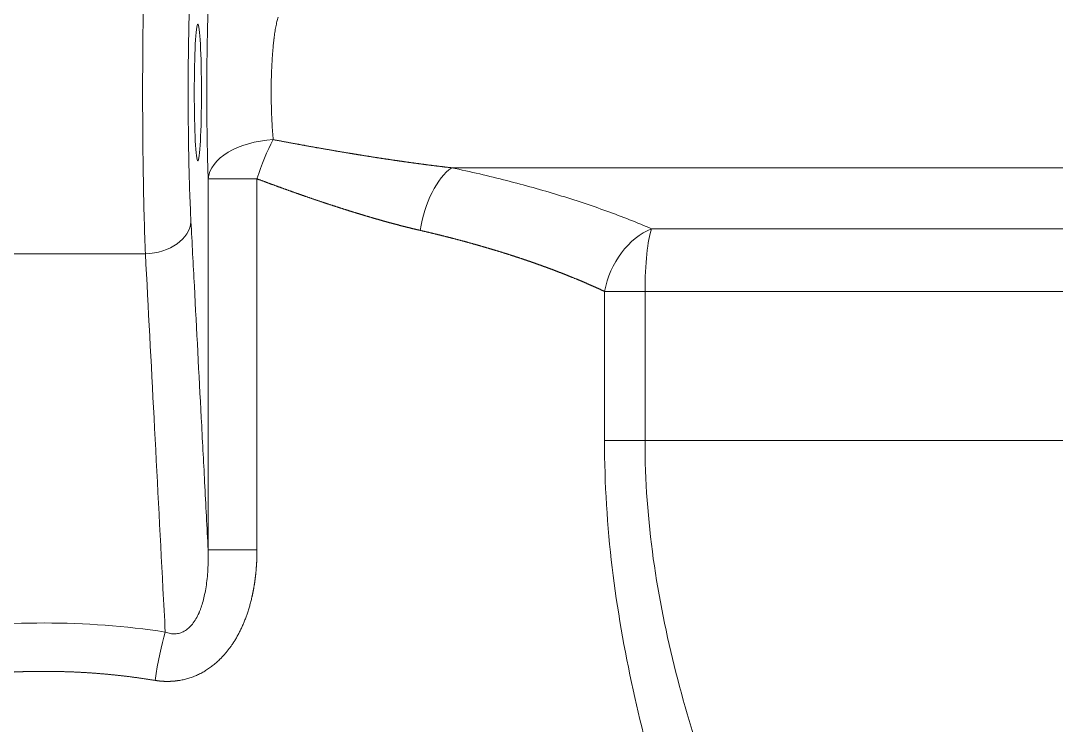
# Model space of a CAD drawing. Header units: millimetres. Extents: x 4664 to 8864, y -38 to 2932.
# Drawn here: x 8249.65 to 8269.42, y 1702.1 to 1715.55 of the extents above; entities that cross this region are included whole.
import ezdxf

# ---------------------------------------------------------------- set-up
doc = ezdxf.new("R2010")
doc.units = ezdxf.units.MM

msp = doc.modelspace()

# ---------------------------------------------------------------- linework, layer by layer
at = {"lineweight": 5}
for p, q in [((8257.877, 1712.744), (8309.972, 1712.744)), ((8254.159, 1712.533), (8253.227, 1712.533)), ((8253.227, 1712.533), (8253.227, 1705.448)), ((8254.159, 1705.448), (8254.159, 1712.533)), ((8322.461, 1711.579), (8261.691, 1711.579)), ((8260.794, 1710.384), (8322.988, 1710.384)), ((8260.794, 1707.535), (8260.794, 1710.384)), ((8261.567, 1710.384), (8261.567, 1707.535)), ((8322.988, 1707.535), (8260.794, 1707.535)), ((8254.159, 1705.448), (8253.227, 1705.448))]:
    msp.add_line(p, q, dxfattribs=at)
at = {"lineweight": 5, "extrusion": (0, 0, -1)}
msp.add_ellipse((8253.03, 1714.181), major_axis=(0, 1.306), ratio=0.052408, dxfattribs=at)
for centre, major_axis, ratio, start_param, end_param in [((8254.531, 1712.533), (-1.305, -0.048), 0.574398, 0.063979, 1.544556), ((8254.531, 1712.533), (0.424, 1.235), 0.271308, 4.619582, 5.266853), ((8257.932, 1711.55), (0.269, 1.278), 0.496345, 4.608103, 5.802025), ((8252.029, 1711.718), (-0.869, -0.046), 0.706622, 3.215624, 4.749405), ((8261.776, 1710.384), (0.512, 1.201), 0.723925, 4.41285, 5.666922), ((8261.776, 1710.384), (0, 1.306), 0.160054, 4.712389, 5.867354), ((8252.408, 1702.957), (0.194, 1.291), 0.147239, 4.690227, 5.486706)]:
    msp.add_ellipse(centre, major_axis=major_axis, ratio=ratio, start_param=start_param, end_param=end_param, dxfattribs=at)
at = {"lineweight": 5}
for points, knots in [([(8252.029, 1711.103), (8252.012, 1711.507), (8251.999, 1711.994), (8251.985, 1712.78), (8251.982, 1713.055), (8251.977, 1713.616), (8251.976, 1713.898), (8251.976, 1714.466), (8251.977, 1714.754), (8251.982, 1715.312), (8251.985, 1715.583), (8251.994, 1716.11), (8252, 1716.365), (8252.013, 1716.836), (8252.021, 1717.056), (8252.029, 1717.259)], [0, 0, 0, 0, 0.25, 0.25, 0.375, 0.375, 0.5, 0.5, 0.625, 0.625, 0.75, 0.75, 0.875, 0.875, 1, 1, 1, 1]), ([(8253.29, 1716.812), (8253.27, 1716.64), (8253.252, 1716.386), (8253.23, 1715.904), (8253.223, 1715.73), (8253.213, 1715.359), (8253.209, 1715.159), (8253.2, 1714.55), (8253.198, 1714.115), (8253.204, 1713.491), (8253.207, 1713.283), (8253.216, 1712.893), (8253.221, 1712.708), (8253.227, 1712.533)], [0, 0, 0, 0, 0.25, 0.25, 0.375, 0.375, 0.5, 0.5, 0.75, 0.75, 0.875, 0.875, 1, 1, 1, 1]), ([(8252.899, 1716.643), (8252.89, 1716.481), (8252.883, 1716.305), (8252.869, 1715.928), (8252.864, 1715.724), (8252.855, 1715.303), (8252.851, 1715.086), (8252.846, 1714.64), (8252.845, 1714.409), (8252.845, 1713.728), (8252.85, 1713.27), (8252.868, 1712.432), (8252.882, 1712.043), (8252.899, 1711.718)], [0, 0, 0, 0, 0.125, 0.125, 0.25, 0.25, 0.375, 0.375, 0.5, 0.5, 0.75, 0.75, 1, 1, 1, 1]), ([(8254.47, 1713.281), (8254.465, 1713.33), (8254.461, 1713.38), (8254.453, 1713.483), (8254.449, 1713.536), (8254.443, 1713.645), (8254.441, 1713.7), (8254.436, 1713.812), (8254.434, 1713.869), (8254.432, 1713.983), (8254.431, 1714.04), (8254.43, 1714.155), (8254.43, 1714.213), (8254.431, 1714.327), (8254.432, 1714.384), (8254.433, 1714.469), (8254.434, 1714.497), (8254.436, 1714.538), (8254.436, 1714.559), (8254.437, 1714.583), (8254.438, 1714.595), (8254.438, 1714.601), (8254.438, 1714.604), (8254.438, 1714.606), (8254.438, 1714.606), (8254.438, 1714.607), (8254.438, 1714.607), (8254.44, 1714.661), (8254.443, 1714.714), (8254.449, 1714.82), (8254.452, 1714.872), (8254.46, 1714.974), (8254.464, 1715.024), (8254.471, 1715.096), (8254.474, 1715.12), (8254.478, 1715.155), (8254.479, 1715.172), (8254.482, 1715.192), (8254.483, 1715.202), (8254.484, 1715.207), (8254.484, 1715.209), (8254.484, 1715.211), (8254.484, 1715.211), (8254.484, 1715.212), (8254.484, 1715.212), (8254.484, 1715.212), (8254.484, 1715.212), (8254.484, 1715.212), (8254.489, 1715.252), (8254.495, 1715.291), (8254.506, 1715.366), (8254.512, 1715.402), (8254.525, 1715.471), (8254.532, 1715.504), (8254.547, 1715.564), (8254.555, 1715.592), (8254.563, 1715.617)], [0, 0, 0, 0, 0.0625, 0.0625, 0.125, 0.125, 0.1875, 0.1875, 0.25, 0.25, 0.3125, 0.3125, 0.375, 0.375, 0.4375, 0.4375, 0.46875, 0.46875, 0.484375, 0.492188, 0.496094, 0.498047, 0.499023, 0.499512, 0.499756, 0.499756, 0.5, 0.5, 0.5625, 0.5625, 0.625, 0.625, 0.6875, 0.6875, 0.71875, 0.71875, 0.734375, 0.742188, 0.746094, 0.748047, 0.749023, 0.749512, 0.749756, 0.749878, 0.749939, 0.749969, 0.749969, 0.75, 0.75, 0.8125, 0.8125, 0.875, 0.875, 0.9375, 0.9375, 1, 1, 1, 1]), ([(8257.877, 1712.744), (8257.871, 1712.745), (8257.86, 1712.746), (8257.842, 1712.748), (8257.825, 1712.75), (8257.807, 1712.752), (8257.79, 1712.754), (8257.772, 1712.756), (8257.754, 1712.758), (8257.737, 1712.76), (8257.719, 1712.763), (8257.701, 1712.765), (8257.683, 1712.767), (8257.666, 1712.769), (8257.648, 1712.771), (8257.63, 1712.773), (8257.612, 1712.775), (8257.594, 1712.778), (8257.576, 1712.78), (8257.557, 1712.782), (8257.539, 1712.784), (8257.521, 1712.787), (8257.503, 1712.789), (8257.484, 1712.791), (8257.466, 1712.794), (8257.448, 1712.796), (8257.429, 1712.798), (8257.41, 1712.801), (8257.392, 1712.803), (8257.373, 1712.806), (8257.355, 1712.808), (8257.336, 1712.81), (8257.317, 1712.813), (8257.298, 1712.815), (8257.279, 1712.818), (8257.261, 1712.82), (8257.242, 1712.823), (8257.223, 1712.826), (8257.204, 1712.828), (8257.184, 1712.831), (8257.165, 1712.833), (8257.146, 1712.836), (8257.127, 1712.839), (8257.108, 1712.841), (8257.088, 1712.844), (8257.069, 1712.847), (8257.049, 1712.849), (8257.03, 1712.852), (8257.01, 1712.855), (8256.991, 1712.857), (8256.971, 1712.86), (8256.952, 1712.863), (8256.932, 1712.866), (8256.912, 1712.869), (8256.892, 1712.872), (8256.872, 1712.874), (8256.853, 1712.877), (8256.833, 1712.88), (8256.813, 1712.883), (8256.793, 1712.886), (8256.772, 1712.889), (8256.752, 1712.892), (8256.732, 1712.895), (8256.712, 1712.898), (8256.692, 1712.901), (8256.671, 1712.904), (8256.651, 1712.907), (8256.63, 1712.91), (8256.61, 1712.913), (8256.589, 1712.916), (8256.569, 1712.919), (8256.548, 1712.922), (8256.527, 1712.926), (8256.507, 1712.929), (8256.486, 1712.932), (8256.465, 1712.935), (8256.444, 1712.938), (8256.423, 1712.942), (8256.402, 1712.945), (8256.381, 1712.948), (8256.36, 1712.951), (8256.339, 1712.955), (8256.318, 1712.958), (8256.297, 1712.961), (8256.276, 1712.965), (8256.254, 1712.968), (8256.233, 1712.972), (8256.212, 1712.975), (8256.19, 1712.978), (8256.169, 1712.982), (8256.147, 1712.985), (8256.126, 1712.989), (8256.104, 1712.992), (8256.082, 1712.996), (8256.061, 1712.999), (8256.039, 1713.003), (8256.017, 1713.007), (8255.995, 1713.01), (8255.973, 1713.014), (8255.951, 1713.017), (8255.929, 1713.021), (8255.907, 1713.025), (8255.885, 1713.028), (8255.863, 1713.032), (8255.841, 1713.036), (8255.818, 1713.04), (8255.796, 1713.043), (8255.774, 1713.047), (8255.751, 1713.051), (8255.729, 1713.055), (8255.706, 1713.058), (8255.684, 1713.062), (8255.661, 1713.066), (8255.639, 1713.07), (8255.616, 1713.074), (8255.593, 1713.078), (8255.57, 1713.082), (8255.547, 1713.086), (8255.525, 1713.09), (8255.502, 1713.094), (8255.479, 1713.098), (8255.456, 1713.102), (8255.433, 1713.106), (8255.409, 1713.11), (8255.386, 1713.114), (8255.363, 1713.118), (8255.34, 1713.122), (8255.316, 1713.126), (8255.293, 1713.13), (8255.27, 1713.134), (8255.246, 1713.139), (8255.223, 1713.143), (8255.199, 1713.147), (8255.175, 1713.151), (8255.152, 1713.155), (8255.128, 1713.16), (8255.104, 1713.164), (8255.081, 1713.168), (8255.057, 1713.173), (8255.033, 1713.177), (8255.009, 1713.181), (8254.985, 1713.186), (8254.961, 1713.19), (8254.937, 1713.194), (8254.913, 1713.199), (8254.888, 1713.203), (8254.864, 1713.208), (8254.84, 1713.212), (8254.815, 1713.217), (8254.791, 1713.221), (8254.767, 1713.226), (8254.742, 1713.23), (8254.718, 1713.235), (8254.693, 1713.239), (8254.668, 1713.244), (8254.644, 1713.248), (8254.619, 1713.253), (8254.594, 1713.258), (8254.569, 1713.262), (8254.545, 1713.267), (8254.52, 1713.272), (8254.495, 1713.276), (8254.478, 1713.28), (8254.47, 1713.281)], [0, 0, 0, 0, 0.005187, 0.010387, 0.0156, 0.020825, 0.026064, 0.031314, 0.036578, 0.041854, 0.047143, 0.052445, 0.05776, 0.063087, 0.068427, 0.073779, 0.079145, 0.084523, 0.089914, 0.095318, 0.100734, 0.106163, 0.111605, 0.11706, 0.122527, 0.128007, 0.1335, 0.139006, 0.144525, 0.150056, 0.1556, 0.161157, 0.166726, 0.172308, 0.177903, 0.183511, 0.189132, 0.194765, 0.200411, 0.20607, 0.211742, 0.217427, 0.223124, 0.228834, 0.234557, 0.240293, 0.246041, 0.251802, 0.257576, 0.263363, 0.269163, 0.274975, 0.2808, 0.286638, 0.292489, 0.298353, 0.304229, 0.310119, 0.316021, 0.321936, 0.327863, 0.333804, 0.339757, 0.345723, 0.351702, 0.357694, 0.363699, 0.369716, 0.375746, 0.381789, 0.387845, 0.393914, 0.399995, 0.40609, 0.412197, 0.418317, 0.42445, 0.430596, 0.436754, 0.442926, 0.44911, 0.455307, 0.461517, 0.46774, 0.473975, 0.480224, 0.486485, 0.492759, 0.499046, 0.505346, 0.511659, 0.517984, 0.524323, 0.530674, 0.537038, 0.543415, 0.549805, 0.556207, 0.562623, 0.569051, 0.575493, 0.581947, 0.588414, 0.594894, 0.601386, 0.607892, 0.61441, 0.620942, 0.627486, 0.634043, 0.640613, 0.647196, 0.653791, 0.6604, 0.667021, 0.673656, 0.680303, 0.686963, 0.693636, 0.700321, 0.70702, 0.713732, 0.720456, 0.727193, 0.733944, 0.740707, 0.747483, 0.754271, 0.761073, 0.767888, 0.774715, 0.781556, 0.788409, 0.795275, 0.802154, 0.809046, 0.815951, 0.822868, 0.829799, 0.836742, 0.843699, 0.850668, 0.85765, 0.864645, 0.871653, 0.878674, 0.885708, 0.892754, 0.899814, 0.906886, 0.913971, 0.921069, 0.92818, 0.935304, 0.942441, 0.949591, 0.956754, 0.963929, 0.971117, 0.978319, 0.985533, 0.99276, 1, 1, 1, 1]), ([(8261.691, 1711.579), (8261.418, 1711.697), (8261.133, 1711.809), (8260.541, 1712.024), (8260.234, 1712.126), (8259.597, 1712.32), (8259.268, 1712.412), (8258.588, 1712.586), (8258.238, 1712.668), (8257.877, 1712.744)], [0, 0, 0, 0, 0.25, 0.25, 0.5, 0.5, 0.75, 0.75, 1, 1, 1, 1]), ([(8254.159, 1712.533), (8254.164, 1712.531), (8254.175, 1712.527), (8254.192, 1712.52), (8254.209, 1712.514), (8254.226, 1712.508), (8254.243, 1712.502), (8254.26, 1712.495), (8254.276, 1712.489), (8254.293, 1712.483), (8254.31, 1712.477), (8254.327, 1712.47), (8254.343, 1712.464), (8254.36, 1712.458), (8254.377, 1712.452), (8254.393, 1712.446), (8254.41, 1712.44), (8254.426, 1712.434), (8254.443, 1712.428), (8254.46, 1712.422), (8254.476, 1712.416), (8254.492, 1712.41), (8254.509, 1712.404), (8254.525, 1712.398), (8254.542, 1712.392), (8254.558, 1712.386), (8254.574, 1712.38), (8254.591, 1712.374), (8254.607, 1712.368), (8254.623, 1712.362), (8254.64, 1712.356), (8254.656, 1712.35), (8254.672, 1712.344), (8254.688, 1712.339), (8254.704, 1712.333), (8254.721, 1712.327), (8254.737, 1712.321), (8254.753, 1712.315), (8254.769, 1712.31), (8254.785, 1712.304), (8254.801, 1712.298), (8254.817, 1712.293), (8254.833, 1712.287), (8254.849, 1712.281), (8254.865, 1712.276), (8254.881, 1712.27), (8254.896, 1712.264), (8254.912, 1712.259), (8254.928, 1712.253), (8254.944, 1712.248), (8254.96, 1712.242), (8254.975, 1712.237), (8254.991, 1712.231), (8255.007, 1712.226), (8255.023, 1712.22), (8255.038, 1712.215), (8255.054, 1712.209), (8255.069, 1712.204), (8255.085, 1712.199), (8255.101, 1712.193), (8255.116, 1712.188), (8255.132, 1712.182), (8255.147, 1712.177), (8255.163, 1712.172), (8255.178, 1712.167), (8255.193, 1712.161), (8255.209, 1712.156), (8255.224, 1712.151), (8255.239, 1712.145), (8255.255, 1712.14), (8255.27, 1712.135), (8255.285, 1712.13), (8255.301, 1712.125), (8255.316, 1712.12), (8255.331, 1712.114), (8255.346, 1712.109), (8255.361, 1712.104), (8255.376, 1712.099), (8255.392, 1712.094), (8255.407, 1712.089), (8255.422, 1712.084), (8255.437, 1712.079), (8255.452, 1712.074), (8255.467, 1712.069), (8255.482, 1712.064), (8255.497, 1712.059), (8255.512, 1712.054), (8255.526, 1712.049), (8255.541, 1712.044), (8255.556, 1712.039), (8255.571, 1712.035), (8255.586, 1712.03), (8255.6, 1712.025), (8255.615, 1712.02), (8255.63, 1712.015), (8255.645, 1712.011), (8255.659, 1712.006), (8255.674, 1712.001), (8255.689, 1711.996), (8255.703, 1711.992), (8255.718, 1711.987), (8255.732, 1711.982), (8255.747, 1711.977), (8255.761, 1711.973), (8255.776, 1711.968), (8255.79, 1711.964), (8255.805, 1711.959), (8255.819, 1711.954), (8255.834, 1711.95), (8255.848, 1711.945), (8255.862, 1711.941), (8255.877, 1711.936), (8255.891, 1711.932), (8255.905, 1711.927), (8255.919, 1711.923), (8255.934, 1711.918), (8255.948, 1711.914), (8255.962, 1711.91), (8255.976, 1711.905), (8255.99, 1711.901), (8256.004, 1711.896), (8256.018, 1711.892), (8256.032, 1711.888), (8256.046, 1711.883), (8256.06, 1711.879), (8256.074, 1711.875), (8256.088, 1711.871), (8256.102, 1711.866), (8256.116, 1711.862), (8256.13, 1711.858), (8256.144, 1711.854), (8256.158, 1711.849), (8256.172, 1711.845), (8256.185, 1711.841), (8256.199, 1711.837), (8256.213, 1711.833), (8256.227, 1711.829), (8256.24, 1711.825), (8256.254, 1711.821), (8256.268, 1711.817), (8256.281, 1711.813), (8256.295, 1711.809), (8256.308, 1711.805), (8256.322, 1711.801), (8256.336, 1711.797), (8256.349, 1711.793), (8256.363, 1711.789), (8256.376, 1711.785), (8256.389, 1711.781), (8256.403, 1711.777), (8256.416, 1711.773), (8256.43, 1711.769), (8256.443, 1711.765), (8256.456, 1711.762), (8256.47, 1711.758), (8256.483, 1711.754), (8256.496, 1711.75), (8256.509, 1711.747), (8256.523, 1711.743), (8256.536, 1711.739), (8256.549, 1711.735), (8256.562, 1711.732), (8256.575, 1711.728), (8256.588, 1711.724), (8256.601, 1711.721), (8256.614, 1711.717), (8256.627, 1711.714), (8256.64, 1711.71), (8256.653, 1711.706), (8256.666, 1711.703), (8256.679, 1711.699), (8256.692, 1711.696), (8256.705, 1711.692), (8256.718, 1711.689), (8256.731, 1711.685), (8256.744, 1711.682), (8256.756, 1711.679), (8256.769, 1711.675), (8256.782, 1711.672), (8256.795, 1711.668), (8256.807, 1711.665), (8256.82, 1711.662), (8256.833, 1711.658), (8256.845, 1711.655), (8256.858, 1711.652), (8256.87, 1711.648), (8256.883, 1711.645), (8256.895, 1711.642), (8256.908, 1711.639), (8256.92, 1711.635), (8256.933, 1711.632), (8256.945, 1711.629), (8256.958, 1711.626), (8256.97, 1711.623), (8256.983, 1711.62), (8256.995, 1711.617), (8257.007, 1711.613), (8257.02, 1711.61), (8257.032, 1711.607), (8257.044, 1711.604), (8257.056, 1711.601), (8257.069, 1711.598), (8257.081, 1711.595), (8257.093, 1711.592), (8257.105, 1711.589), (8257.117, 1711.586), (8257.129, 1711.583), (8257.141, 1711.58), (8257.153, 1711.578), (8257.165, 1711.575), (8257.177, 1711.572), (8257.189, 1711.569), (8257.201, 1711.566), (8257.213, 1711.563), (8257.225, 1711.561), (8257.237, 1711.558), (8257.249, 1711.555), (8257.261, 1711.552), (8257.269, 1711.55), (8257.273, 1711.55)], [0, 0, 0, 0, 0.005293, 0.01058, 0.015861, 0.021134, 0.026402, 0.031663, 0.036918, 0.042166, 0.047407, 0.052642, 0.057871, 0.063093, 0.068309, 0.073519, 0.078722, 0.083918, 0.089108, 0.094292, 0.099469, 0.10464, 0.109804, 0.114962, 0.120113, 0.125258, 0.130397, 0.135529, 0.140655, 0.145774, 0.150887, 0.155993, 0.161093, 0.166187, 0.171274, 0.176354, 0.181429, 0.186497, 0.191558, 0.196613, 0.201662, 0.206704, 0.21174, 0.216769, 0.221792, 0.226809, 0.231819, 0.236823, 0.241821, 0.246812, 0.251796, 0.256775, 0.261746, 0.266712, 0.271671, 0.276624, 0.28157, 0.28651, 0.291443, 0.296371, 0.301291, 0.306206, 0.311114, 0.316015, 0.320911, 0.3258, 0.330682, 0.335558, 0.340428, 0.345292, 0.350149, 0.355, 0.359844, 0.364682, 0.369514, 0.374339, 0.379158, 0.383971, 0.388777, 0.393577, 0.39837, 0.403158, 0.407938, 0.412713, 0.417481, 0.422243, 0.426999, 0.431748, 0.436491, 0.441227, 0.445958, 0.450682, 0.455399, 0.460111, 0.464816, 0.469514, 0.474207, 0.478893, 0.483572, 0.488246, 0.492913, 0.497574, 0.502228, 0.506877, 0.511518, 0.516154, 0.520783, 0.525406, 0.530023, 0.534634, 0.539238, 0.543836, 0.548427, 0.553013, 0.557592, 0.562165, 0.566731, 0.571291, 0.575845, 0.580393, 0.584935, 0.58947, 0.593999, 0.598521, 0.603038, 0.607548, 0.612052, 0.61655, 0.621041, 0.625526, 0.630005, 0.634478, 0.638944, 0.643404, 0.647858, 0.652306, 0.656748, 0.661183, 0.665612, 0.670035, 0.674452, 0.678862, 0.683266, 0.687664, 0.692056, 0.696442, 0.700821, 0.705194, 0.709561, 0.713922, 0.718277, 0.722625, 0.726967, 0.731303, 0.735633, 0.739957, 0.744274, 0.748586, 0.752891, 0.75719, 0.761482, 0.765769, 0.770049, 0.774324, 0.778592, 0.782854, 0.78711, 0.791359, 0.795603, 0.79984, 0.804071, 0.808297, 0.812515, 0.816728, 0.820935, 0.825136, 0.82933, 0.833518, 0.8377, 0.841876, 0.846046, 0.85021, 0.854368, 0.858519, 0.862665, 0.866804, 0.870938, 0.875065, 0.879186, 0.883301, 0.88741, 0.891513, 0.895609, 0.8997, 0.903785, 0.907863, 0.911936, 0.916002, 0.920062, 0.924117, 0.928165, 0.932207, 0.936243, 0.940273, 0.944297, 0.948315, 0.952327, 0.956333, 0.960333, 0.964327, 0.968314, 0.972296, 0.976272, 0.980242, 0.984205, 0.988163, 0.992115, 0.99606, 1, 1, 1, 1]), ([(8252.899, 1711.718), (8252.92, 1711.308), (8252.942, 1710.898), (8253.007, 1709.649), (8253.051, 1708.809), (8253.117, 1707.56), (8253.138, 1707.15), (8253.182, 1706.309), (8253.205, 1705.878), (8253.227, 1705.448)], [0, 0, 0, 0, 0.196221, 0.196221, 0.597749, 0.597749, 0.793971, 0.793971, 1, 1, 1, 1]), ([(8257.273, 1711.55), (8257.278, 1711.548), (8257.288, 1711.546), (8257.303, 1711.543), (8257.318, 1711.539), (8257.334, 1711.535), (8257.349, 1711.532), (8257.364, 1711.528), (8257.379, 1711.525), (8257.394, 1711.521), (8257.409, 1711.518), (8257.425, 1711.514), (8257.44, 1711.51), (8257.455, 1711.507), (8257.47, 1711.503), (8257.485, 1711.5), (8257.5, 1711.496), (8257.515, 1711.492), (8257.53, 1711.489), (8257.545, 1711.485), (8257.561, 1711.481), (8257.576, 1711.478), (8257.591, 1711.474), (8257.606, 1711.47), (8257.621, 1711.467), (8257.636, 1711.463), (8257.651, 1711.459), (8257.666, 1711.456), (8257.681, 1711.452), (8257.696, 1711.448), (8257.711, 1711.444), (8257.726, 1711.441), (8257.741, 1711.437), (8257.756, 1711.433), (8257.771, 1711.429), (8257.786, 1711.425), (8257.8, 1711.422), (8257.815, 1711.418), (8257.83, 1711.414), (8257.845, 1711.41), (8257.86, 1711.406), (8257.875, 1711.403), (8257.89, 1711.399), (8257.905, 1711.395), (8257.92, 1711.391), (8257.934, 1711.387), (8257.949, 1711.383), (8257.964, 1711.379), (8257.979, 1711.375), (8257.994, 1711.371), (8258.008, 1711.368), (8258.023, 1711.364), (8258.038, 1711.36), (8258.053, 1711.356), (8258.067, 1711.352), (8258.082, 1711.348), (8258.097, 1711.344), (8258.112, 1711.34), (8258.126, 1711.336), (8258.141, 1711.332), (8258.156, 1711.328), (8258.171, 1711.324), (8258.185, 1711.32), (8258.2, 1711.316), (8258.215, 1711.312), (8258.229, 1711.308), (8258.244, 1711.304), (8258.258, 1711.3), (8258.273, 1711.296), (8258.288, 1711.291), (8258.302, 1711.287), (8258.317, 1711.283), (8258.331, 1711.279), (8258.346, 1711.275), (8258.36, 1711.271), (8258.375, 1711.267), (8258.39, 1711.263), (8258.404, 1711.259), (8258.419, 1711.254), (8258.433, 1711.25), (8258.448, 1711.246), (8258.462, 1711.242), (8258.477, 1711.238), (8258.491, 1711.233), (8258.505, 1711.229), (8258.52, 1711.225), (8258.534, 1711.221), (8258.549, 1711.217), (8258.563, 1711.212), (8258.578, 1711.208), (8258.592, 1711.204), (8258.606, 1711.2), (8258.621, 1711.195), (8258.635, 1711.191), (8258.649, 1711.187), (8258.664, 1711.182), (8258.678, 1711.178), (8258.692, 1711.174), (8258.707, 1711.169), (8258.721, 1711.165), (8258.735, 1711.161), (8258.749, 1711.156), (8258.764, 1711.152), (8258.778, 1711.148), (8258.792, 1711.143), (8258.806, 1711.139), (8258.821, 1711.134), (8258.835, 1711.13), (8258.849, 1711.126), (8258.863, 1711.121), (8258.877, 1711.117), (8258.891, 1711.112), (8258.906, 1711.108), (8258.92, 1711.103), (8258.934, 1711.099), (8258.948, 1711.095), (8258.962, 1711.09), (8258.976, 1711.086), (8258.99, 1711.081), (8259.004, 1711.077), (8259.018, 1711.072), (8259.032, 1711.068), (8259.046, 1711.063), (8259.06, 1711.058), (8259.074, 1711.054), (8259.088, 1711.049), (8259.102, 1711.045), (8259.116, 1711.04), (8259.13, 1711.036), (8259.144, 1711.031), (8259.158, 1711.026), (8259.172, 1711.022), (8259.186, 1711.017), (8259.2, 1711.013), (8259.214, 1711.008), (8259.227, 1711.003), (8259.241, 1710.999), (8259.255, 1710.994), (8259.269, 1710.989), (8259.283, 1710.985), (8259.297, 1710.98), (8259.31, 1710.975), (8259.324, 1710.971), (8259.338, 1710.966), (8259.352, 1710.961), (8259.365, 1710.956), (8259.379, 1710.952), (8259.393, 1710.947), (8259.407, 1710.942), (8259.42, 1710.937), (8259.434, 1710.933), (8259.448, 1710.928), (8259.461, 1710.923), (8259.475, 1710.918), (8259.489, 1710.913), (8259.502, 1710.909), (8259.516, 1710.904), (8259.529, 1710.899), (8259.543, 1710.894), (8259.556, 1710.889), (8259.57, 1710.884), (8259.584, 1710.88), (8259.597, 1710.875), (8259.611, 1710.87), (8259.624, 1710.865), (8259.638, 1710.86), (8259.651, 1710.855), (8259.664, 1710.85), (8259.678, 1710.845), (8259.691, 1710.84), (8259.705, 1710.835), (8259.718, 1710.831), (8259.732, 1710.826), (8259.745, 1710.821), (8259.758, 1710.816), (8259.772, 1710.811), (8259.785, 1710.806), (8259.798, 1710.801), (8259.812, 1710.796), (8259.825, 1710.791), (8259.838, 1710.786), (8259.852, 1710.781), (8259.865, 1710.776), (8259.878, 1710.77), (8259.891, 1710.765), (8259.904, 1710.76), (8259.918, 1710.755), (8259.931, 1710.75), (8259.944, 1710.745), (8259.957, 1710.74), (8259.97, 1710.735), (8259.983, 1710.73), (8259.997, 1710.725), (8260.01, 1710.719), (8260.023, 1710.714), (8260.036, 1710.709), (8260.049, 1710.704), (8260.062, 1710.699), (8260.075, 1710.694), (8260.088, 1710.688), (8260.101, 1710.683), (8260.114, 1710.678), (8260.127, 1710.673), (8260.14, 1710.668), (8260.153, 1710.662), (8260.166, 1710.657), (8260.179, 1710.652), (8260.192, 1710.647), (8260.205, 1710.641), (8260.217, 1710.636), (8260.23, 1710.631), (8260.243, 1710.626), (8260.256, 1710.62), (8260.269, 1710.615), (8260.282, 1710.61), (8260.294, 1710.604), (8260.307, 1710.599), (8260.32, 1710.594), (8260.333, 1710.588), (8260.345, 1710.583), (8260.358, 1710.578), (8260.371, 1710.572), (8260.383, 1710.567), (8260.396, 1710.561), (8260.409, 1710.556), (8260.421, 1710.551), (8260.434, 1710.545), (8260.447, 1710.54), (8260.459, 1710.534), (8260.472, 1710.529), (8260.484, 1710.523), (8260.497, 1710.518), (8260.51, 1710.512), (8260.522, 1710.507), (8260.535, 1710.502), (8260.547, 1710.496), (8260.56, 1710.491), (8260.572, 1710.485), (8260.584, 1710.479), (8260.597, 1710.474), (8260.609, 1710.468), (8260.622, 1710.463), (8260.634, 1710.457), (8260.646, 1710.452), (8260.659, 1710.446), (8260.671, 1710.441), (8260.683, 1710.435), (8260.696, 1710.429), (8260.708, 1710.424), (8260.72, 1710.418), (8260.733, 1710.413), (8260.745, 1710.407), (8260.757, 1710.401), (8260.769, 1710.396), (8260.781, 1710.39), (8260.79, 1710.386), (8260.794, 1710.384)], [0, 0, 0, 0, 0.0038, 0.007601, 0.011403, 0.015206, 0.01901, 0.022815, 0.026621, 0.030428, 0.034236, 0.038046, 0.041856, 0.045667, 0.049479, 0.053293, 0.057107, 0.060922, 0.064739, 0.068556, 0.072375, 0.076194, 0.080015, 0.083837, 0.087659, 0.091483, 0.095308, 0.099134, 0.102961, 0.106789, 0.110618, 0.114448, 0.118279, 0.122111, 0.125944, 0.129778, 0.133613, 0.13745, 0.141287, 0.145125, 0.148965, 0.152805, 0.156647, 0.16049, 0.164333, 0.168178, 0.172024, 0.175871, 0.179719, 0.183568, 0.187418, 0.191269, 0.195121, 0.198974, 0.202828, 0.206684, 0.21054, 0.214398, 0.218256, 0.222116, 0.225976, 0.229838, 0.233701, 0.237565, 0.24143, 0.245296, 0.249163, 0.253031, 0.2569, 0.260771, 0.264642, 0.268514, 0.272388, 0.276263, 0.280138, 0.284015, 0.287893, 0.291772, 0.295652, 0.299533, 0.303415, 0.307298, 0.311183, 0.315068, 0.318954, 0.322842, 0.326731, 0.33062, 0.334511, 0.338403, 0.342296, 0.34619, 0.350085, 0.353982, 0.357879, 0.361777, 0.365677, 0.369577, 0.373479, 0.377382, 0.381286, 0.385191, 0.389097, 0.393004, 0.396912, 0.400822, 0.404732, 0.408644, 0.412556, 0.41647, 0.420385, 0.424301, 0.428218, 0.432136, 0.436055, 0.439976, 0.443897, 0.44782, 0.451744, 0.455668, 0.459594, 0.463521, 0.467449, 0.471379, 0.475309, 0.47924, 0.483173, 0.487106, 0.491041, 0.494977, 0.498914, 0.502852, 0.506791, 0.510732, 0.514673, 0.518616, 0.522559, 0.526504, 0.53045, 0.534397, 0.538345, 0.542294, 0.546245, 0.550196, 0.554149, 0.558103, 0.562058, 0.566014, 0.569971, 0.573929, 0.577888, 0.581849, 0.58581, 0.589773, 0.593737, 0.597702, 0.601668, 0.605635, 0.609604, 0.613573, 0.617544, 0.621516, 0.625489, 0.629463, 0.633438, 0.637414, 0.641391, 0.64537, 0.64935, 0.653331, 0.657313, 0.661296, 0.66528, 0.669265, 0.673252, 0.67724, 0.681228, 0.685218, 0.689209, 0.693202, 0.697195, 0.70119, 0.705185, 0.709182, 0.71318, 0.717179, 0.721179, 0.725181, 0.729183, 0.733187, 0.737192, 0.741198, 0.745205, 0.749213, 0.753223, 0.757233, 0.761245, 0.765258, 0.769272, 0.773287, 0.777304, 0.781321, 0.78534, 0.78936, 0.793381, 0.797403, 0.801426, 0.805451, 0.809476, 0.813503, 0.817531, 0.82156, 0.82559, 0.829622, 0.833655, 0.837688, 0.841723, 0.845759, 0.849797, 0.853835, 0.857875, 0.861915, 0.865957, 0.87, 0.874045, 0.87809, 0.882137, 0.886185, 0.890233, 0.894284, 0.898335, 0.902387, 0.906441, 0.910496, 0.914552, 0.918609, 0.922667, 0.926727, 0.930788, 0.934849, 0.938912, 0.942977, 0.947042, 0.951109, 0.955176, 0.959245, 0.963316, 0.967387, 0.971459, 0.975533, 0.979608, 0.983684, 0.987761, 0.99184, 0.995919, 1, 1, 1, 1]), ([(8252.408, 1703.881), (8252.393, 1704.157), (8252.379, 1704.433), (8252.307, 1705.796), (8252.25, 1706.883), (8252.139, 1709.014), (8252.084, 1710.058), (8252.029, 1711.103)], [0, 0, 0, 0, 0.114698, 0.114698, 0.566236, 0.566236, 1, 1, 1, 1]), ([(8264.302, 1691.869), (8264.269, 1692.303), (8264.193, 1692.778), (8263.98, 1693.781), (8263.843, 1694.309), (8263.523, 1695.419), (8263.342, 1696.001), (8262.949, 1697.223), (8262.738, 1697.865), (8262.316, 1699.184), (8262.104, 1699.864), (8261.699, 1701.278), (8261.507, 1702.012), (8261.173, 1703.541), (8261.035, 1704.319), (8260.846, 1705.903), (8260.794, 1706.71), (8260.794, 1707.535)], [0, 0, 0, 0, 0.125, 0.125, 0.25, 0.25, 0.375, 0.375, 0.5, 0.5, 0.625, 0.625, 0.75, 0.75, 0.875, 0.875, 1, 1, 1, 1]), ([(8261.567, 1707.535), (8261.567, 1706.768), (8261.623, 1706.017), (8261.828, 1704.543), (8261.977, 1703.82), (8262.338, 1702.398), (8262.547, 1701.715), (8262.987, 1700.4), (8263.218, 1699.766), (8263.679, 1698.539), (8263.91, 1697.942), (8264.342, 1696.805), (8264.543, 1696.264), (8264.899, 1695.232), (8265.054, 1694.741), (8265.299, 1693.808), (8265.389, 1693.366), (8265.434, 1692.962)], [0, 0, 0, 0, 0.125, 0.125, 0.25, 0.25, 0.375, 0.375, 0.5, 0.5, 0.625, 0.625, 0.75, 0.75, 0.875, 0.875, 1, 1, 1, 1]), ([(8252.213, 1702.957), (8252.215, 1702.957), (8252.219, 1702.957), (8252.224, 1702.956), (8252.229, 1702.955), (8252.235, 1702.954), (8252.24, 1702.953), (8252.245, 1702.953), (8252.25, 1702.952), (8252.256, 1702.951), (8252.261, 1702.95), (8252.266, 1702.95), (8252.272, 1702.949), (8252.277, 1702.948), (8252.282, 1702.948), (8252.287, 1702.947), (8252.293, 1702.947), (8252.298, 1702.946), (8252.303, 1702.945), (8252.309, 1702.945), (8252.314, 1702.944), (8252.319, 1702.944), (8252.325, 1702.944), (8252.33, 1702.943), (8252.335, 1702.943), (8252.34, 1702.942), (8252.346, 1702.942), (8252.351, 1702.941), (8252.356, 1702.941), (8252.362, 1702.941), (8252.367, 1702.941), (8252.372, 1702.94), (8252.377, 1702.94), (8252.383, 1702.94), (8252.388, 1702.939), (8252.393, 1702.939), (8252.398, 1702.939), (8252.404, 1702.939), (8252.409, 1702.939), (8252.414, 1702.939), (8252.42, 1702.939), (8252.425, 1702.938), (8252.43, 1702.938), (8252.435, 1702.938), (8252.441, 1702.938), (8252.446, 1702.938), (8252.451, 1702.938), (8252.457, 1702.938), (8252.462, 1702.938), (8252.467, 1702.938), (8252.472, 1702.939), (8252.478, 1702.939), (8252.483, 1702.939), (8252.488, 1702.939), (8252.494, 1702.939), (8252.499, 1702.939), (8252.504, 1702.939), (8252.509, 1702.94), (8252.515, 1702.94), (8252.52, 1702.94), (8252.525, 1702.94), (8252.53, 1702.941), (8252.536, 1702.941), (8252.541, 1702.941), (8252.546, 1702.942), (8252.551, 1702.942), (8252.557, 1702.943), (8252.562, 1702.943), (8252.567, 1702.943), (8252.573, 1702.944), (8252.578, 1702.944), (8252.583, 1702.945), (8252.588, 1702.945), (8252.594, 1702.946), (8252.599, 1702.947), (8252.604, 1702.947), (8252.609, 1702.948), (8252.615, 1702.948), (8252.62, 1702.949), (8252.625, 1702.95), (8252.63, 1702.95), (8252.636, 1702.951), (8252.641, 1702.952), (8252.646, 1702.953), (8252.652, 1702.953), (8252.657, 1702.954), (8252.69, 1702.959), (8252.751, 1702.97), (8252.837, 1702.992), (8252.922, 1703.02), (8253.004, 1703.053), (8253.084, 1703.091), (8253.161, 1703.134), (8253.235, 1703.181), (8253.307, 1703.234), (8253.378, 1703.292), (8253.438, 1703.348), (8253.49, 1703.4), (8253.533, 1703.447), (8253.575, 1703.495), (8253.615, 1703.545), (8253.654, 1703.597), (8253.691, 1703.651), (8253.722, 1703.698), (8253.746, 1703.738), (8253.765, 1703.77), (8253.784, 1703.802), (8253.802, 1703.835), (8253.819, 1703.868), (8253.836, 1703.902), (8253.853, 1703.936), (8253.869, 1703.97), (8253.885, 1704.005), (8253.901, 1704.041), (8253.916, 1704.077), (8253.93, 1704.113), (8253.944, 1704.15), (8253.958, 1704.187), (8253.971, 1704.225), (8253.984, 1704.263), (8253.996, 1704.302), (8254.008, 1704.341), (8254.02, 1704.381), (8254.031, 1704.421), (8254.041, 1704.461), (8254.052, 1704.502), (8254.059, 1704.535), (8254.065, 1704.56), (8254.069, 1704.576), (8254.072, 1704.592), (8254.075, 1704.608), (8254.079, 1704.624), (8254.082, 1704.64), (8254.085, 1704.656), (8254.089, 1704.673), (8254.092, 1704.689), (8254.095, 1704.705), (8254.098, 1704.722), (8254.1, 1704.738), (8254.103, 1704.755), (8254.106, 1704.771), (8254.109, 1704.788), (8254.111, 1704.804), (8254.114, 1704.821), (8254.116, 1704.838), (8254.119, 1704.854), (8254.121, 1704.871), (8254.123, 1704.888), (8254.125, 1704.905), (8254.127, 1704.922), (8254.129, 1704.939), (8254.131, 1704.956), (8254.133, 1704.973), (8254.135, 1704.99), (8254.137, 1705.007), (8254.139, 1705.024), (8254.14, 1705.041), (8254.142, 1705.058), (8254.143, 1705.076), (8254.145, 1705.093), (8254.146, 1705.11), (8254.147, 1705.128), (8254.149, 1705.145), (8254.15, 1705.163), (8254.151, 1705.18), (8254.152, 1705.198), (8254.153, 1705.215), (8254.154, 1705.233), (8254.154, 1705.251), (8254.155, 1705.268), (8254.156, 1705.286), (8254.156, 1705.304), (8254.157, 1705.322), (8254.157, 1705.34), (8254.158, 1705.358), (8254.158, 1705.376), (8254.158, 1705.394), (8254.158, 1705.412), (8254.159, 1705.43), (8254.159, 1705.442), (8254.159, 1705.448)], [0, 0, 0, 0, 0.001488, 0.002975, 0.004461, 0.005946, 0.00743, 0.008914, 0.010397, 0.011879, 0.01336, 0.014841, 0.01632, 0.0178, 0.019278, 0.020756, 0.022233, 0.02371, 0.025186, 0.026662, 0.028137, 0.029611, 0.031085, 0.032559, 0.034032, 0.035505, 0.036977, 0.038449, 0.03992, 0.041391, 0.042862, 0.044332, 0.045802, 0.047272, 0.048742, 0.050211, 0.05168, 0.053149, 0.054618, 0.056086, 0.057555, 0.059023, 0.060491, 0.061959, 0.063427, 0.064895, 0.066363, 0.067831, 0.069299, 0.070767, 0.072235, 0.073703, 0.075172, 0.07664, 0.078108, 0.079577, 0.081046, 0.082515, 0.083984, 0.085454, 0.086924, 0.088394, 0.089864, 0.091335, 0.092806, 0.094277, 0.095749, 0.097221, 0.098693, 0.100166, 0.10164, 0.103114, 0.104588, 0.106063, 0.107539, 0.109015, 0.110491, 0.111968, 0.113446, 0.114925, 0.116404, 0.117884, 0.119364, 0.120845, 0.122327, 0.12381, 0.125293, 0.150438, 0.175352, 0.200136, 0.224892, 0.249724, 0.274044, 0.298615, 0.323524, 0.348854, 0.374685, 0.392282, 0.409952, 0.427718, 0.445599, 0.463618, 0.481795, 0.500149, 0.51035, 0.520592, 0.530878, 0.541211, 0.551594, 0.562029, 0.57252, 0.583068, 0.593676, 0.604347, 0.615083, 0.625887, 0.636761, 0.647707, 0.658729, 0.669827, 0.681004, 0.692262, 0.703604, 0.715032, 0.726547, 0.738151, 0.749847, 0.754354, 0.758867, 0.763387, 0.767914, 0.772448, 0.776988, 0.781536, 0.786091, 0.790652, 0.795222, 0.799798, 0.804382, 0.808974, 0.813574, 0.818181, 0.822797, 0.82742, 0.832051, 0.836691, 0.841339, 0.845996, 0.850661, 0.855334, 0.860017, 0.864708, 0.869408, 0.874117, 0.878835, 0.883562, 0.888299, 0.893044, 0.8978, 0.902565, 0.907339, 0.912123, 0.916917, 0.921721, 0.926535, 0.931359, 0.936193, 0.941038, 0.945893, 0.950758, 0.955633, 0.96052, 0.965416, 0.970324, 0.975242, 0.980172, 0.985112, 0.990064, 0.995026, 1, 1, 1, 1]), ([(8253.227, 1705.448), (8253.229, 1705.381), (8253.229, 1705.316), (8253.227, 1705.19), (8253.224, 1705.129), (8253.217, 1705.012), (8253.213, 1704.955), (8253.201, 1704.846), (8253.194, 1704.793), (8253.179, 1704.693), (8253.17, 1704.645), (8253.15, 1704.554), (8253.14, 1704.51), (8253.117, 1704.428), (8253.105, 1704.389), (8253.086, 1704.334), (8253.076, 1704.307), (8253.064, 1704.278), (8253.058, 1704.263), (8253.055, 1704.256), (8253.053, 1704.253), (8253.053, 1704.251), (8253.052, 1704.25), (8253.052, 1704.249), (8253.052, 1704.249), (8253.052, 1704.249), (8253.052, 1704.249), (8253.052, 1704.249), (8253.052, 1704.249), (8253.052, 1704.249), (8253.033, 1704.207), (8253.013, 1704.167), (8252.971, 1704.096), (8252.949, 1704.063), (8252.901, 1704.004), (8252.877, 1703.978), (8252.825, 1703.933), (8252.799, 1703.914), (8252.743, 1703.882), (8252.715, 1703.87), (8252.656, 1703.853), (8252.626, 1703.848), (8252.566, 1703.845), (8252.534, 1703.847), (8252.472, 1703.858), (8252.44, 1703.868), (8252.408, 1703.881)], [0, 0, 0, 0, 0.0625, 0.0625, 0.125, 0.125, 0.1875, 0.1875, 0.25, 0.25, 0.3125, 0.3125, 0.375, 0.375, 0.4375, 0.4375, 0.46875, 0.484375, 0.492188, 0.496094, 0.498047, 0.499023, 0.499512, 0.499756, 0.499878, 0.499939, 0.499969, 0.499985, 0.499985, 0.5, 0.5, 0.5625, 0.5625, 0.625, 0.625, 0.6875, 0.6875, 0.75, 0.75, 0.8125, 0.8125, 0.875, 0.875, 0.9375, 0.9375, 1, 1, 1, 1]), ([(8252.408, 1703.881), (8251.645, 1703.996), (8250.876, 1704.054), (8249.322, 1704.054), (8248.546, 1703.996), (8247.784, 1703.881)], [0, 0, 0, 0, 0.5, 0.5, 1, 1, 1, 1]), ([(8247.978, 1702.957), (8247.983, 1702.958), (8247.992, 1702.96), (8248.007, 1702.962), (8248.021, 1702.964), (8248.036, 1702.967), (8248.05, 1702.969), (8248.065, 1702.971), (8248.079, 1702.974), (8248.093, 1702.976), (8248.108, 1702.978), (8248.122, 1702.98), (8248.137, 1702.983), (8248.151, 1702.985), (8248.166, 1702.987), (8248.18, 1702.989), (8248.195, 1702.991), (8248.209, 1702.993), (8248.223, 1702.995), (8248.238, 1702.997), (8248.252, 1703), (8248.267, 1703.002), (8248.281, 1703.004), (8248.296, 1703.006), (8248.31, 1703.008), (8248.325, 1703.01), (8248.339, 1703.012), (8248.354, 1703.014), (8248.368, 1703.016), (8248.383, 1703.017), (8248.397, 1703.019), (8248.411, 1703.021), (8248.426, 1703.023), (8248.44, 1703.025), (8248.455, 1703.027), (8248.469, 1703.029), (8248.484, 1703.03), (8248.498, 1703.032), (8248.513, 1703.034), (8248.527, 1703.036), (8248.542, 1703.038), (8248.556, 1703.039), (8248.571, 1703.041), (8248.585, 1703.043), (8248.6, 1703.044), (8248.614, 1703.046), (8248.629, 1703.048), (8248.643, 1703.049), (8248.658, 1703.051), (8248.672, 1703.053), (8248.687, 1703.054), (8248.701, 1703.056), (8248.716, 1703.057), (8248.73, 1703.059), (8248.745, 1703.06), (8248.759, 1703.062), (8248.774, 1703.063), (8248.788, 1703.065), (8248.803, 1703.066), (8248.817, 1703.068), (8248.832, 1703.069), (8248.846, 1703.07), (8248.861, 1703.072), (8248.875, 1703.073), (8248.89, 1703.075), (8248.904, 1703.076), (8248.919, 1703.077), (8248.933, 1703.079), (8248.948, 1703.08), (8248.962, 1703.081), (8248.977, 1703.082), (8248.991, 1703.084), (8249.006, 1703.085), (8249.02, 1703.086), (8249.035, 1703.087), (8249.049, 1703.088), (8249.064, 1703.09), (8249.078, 1703.091), (8249.093, 1703.092), (8249.107, 1703.093), (8249.122, 1703.094), (8249.137, 1703.095), (8249.151, 1703.096), (8249.166, 1703.097), (8249.18, 1703.098), (8249.195, 1703.099), (8249.209, 1703.1), (8249.224, 1703.101), (8249.238, 1703.102), (8249.253, 1703.103), (8249.267, 1703.104), (8249.282, 1703.105), (8249.296, 1703.106), (8249.311, 1703.107), (8249.325, 1703.108), (8249.34, 1703.109), (8249.354, 1703.109), (8249.369, 1703.11), (8249.383, 1703.111), (8249.398, 1703.112), (8249.413, 1703.113), (8249.427, 1703.113), (8249.442, 1703.114), (8249.456, 1703.115), (8249.471, 1703.115), (8249.485, 1703.116), (8249.5, 1703.117), (8249.514, 1703.118), (8249.529, 1703.118), (8249.543, 1703.119), (8249.558, 1703.119), (8249.572, 1703.12), (8249.587, 1703.121), (8249.601, 1703.121), (8249.616, 1703.122), (8249.631, 1703.122), (8249.645, 1703.123), (8249.66, 1703.123), (8249.674, 1703.124), (8249.689, 1703.124), (8249.703, 1703.125), (8249.718, 1703.125), (8249.732, 1703.125), (8249.747, 1703.126), (8249.761, 1703.126), (8249.776, 1703.127), (8249.79, 1703.127), (8249.805, 1703.127), (8249.82, 1703.128), (8249.834, 1703.128), (8249.849, 1703.128), (8249.863, 1703.128), (8249.878, 1703.129), (8249.892, 1703.129), (8249.907, 1703.129), (8249.921, 1703.129), (8249.936, 1703.13), (8249.95, 1703.13), (8249.965, 1703.13), (8249.979, 1703.13), (8249.994, 1703.13), (8250.008, 1703.13), (8250.023, 1703.13), (8250.038, 1703.13), (8250.052, 1703.13), (8250.067, 1703.13), (8250.081, 1703.13), (8250.1, 1703.13), (8250.124, 1703.13), (8250.152, 1703.13), (8250.181, 1703.13), (8250.209, 1703.13), (8250.237, 1703.13), (8250.265, 1703.129), (8250.294, 1703.129), (8250.322, 1703.129), (8250.35, 1703.128), (8250.379, 1703.127), (8250.407, 1703.127), (8250.435, 1703.126), (8250.464, 1703.125), (8250.492, 1703.124), (8250.52, 1703.124), (8250.548, 1703.123), (8250.577, 1703.122), (8250.605, 1703.121), (8250.633, 1703.119), (8250.662, 1703.118), (8250.69, 1703.117), (8250.718, 1703.116), (8250.746, 1703.114), (8250.775, 1703.113), (8250.803, 1703.111), (8250.831, 1703.11), (8250.86, 1703.108), (8250.888, 1703.106), (8250.916, 1703.105), (8250.944, 1703.103), (8250.973, 1703.101), (8251.001, 1703.099), (8251.029, 1703.097), (8251.058, 1703.095), (8251.086, 1703.093), (8251.114, 1703.091), (8251.142, 1703.088), (8251.171, 1703.086), (8251.199, 1703.084), (8251.227, 1703.081), (8251.255, 1703.079), (8251.284, 1703.076), (8251.312, 1703.074), (8251.34, 1703.071), (8251.368, 1703.068), (8251.397, 1703.065), (8251.425, 1703.063), (8251.453, 1703.06), (8251.481, 1703.057), (8251.51, 1703.054), (8251.538, 1703.05), (8251.566, 1703.047), (8251.594, 1703.044), (8251.622, 1703.041), (8251.651, 1703.037), (8251.679, 1703.034), (8251.707, 1703.031), (8251.735, 1703.027), (8251.763, 1703.023), (8251.791, 1703.02), (8251.82, 1703.016), (8251.848, 1703.012), (8251.876, 1703.008), (8251.904, 1703.004), (8251.932, 1703.001), (8251.96, 1702.996), (8251.989, 1702.992), (8252.017, 1702.988), (8252.045, 1702.984), (8252.073, 1702.98), (8252.101, 1702.975), (8252.129, 1702.971), (8252.157, 1702.967), (8252.185, 1702.962), (8252.204, 1702.959), (8252.213, 1702.957)], [0, 0, 0, 0, 0.00346, 0.00692, 0.010379, 0.013838, 0.017295, 0.020752, 0.024209, 0.027665, 0.03112, 0.034574, 0.038028, 0.041481, 0.044933, 0.048385, 0.051836, 0.055287, 0.058737, 0.062186, 0.065635, 0.069083, 0.07253, 0.075977, 0.079423, 0.082868, 0.086313, 0.089758, 0.093202, 0.096645, 0.100088, 0.10353, 0.106971, 0.110412, 0.113852, 0.117292, 0.120731, 0.12417, 0.127608, 0.131046, 0.134483, 0.137919, 0.141355, 0.144791, 0.148226, 0.15166, 0.155094, 0.158527, 0.16196, 0.165393, 0.168825, 0.172256, 0.175687, 0.179117, 0.182547, 0.185977, 0.189406, 0.192834, 0.196262, 0.19969, 0.203117, 0.206543, 0.20997, 0.213395, 0.216821, 0.220246, 0.22367, 0.227094, 0.230518, 0.233941, 0.237364, 0.240786, 0.244208, 0.247629, 0.251051, 0.254471, 0.257892, 0.261312, 0.264731, 0.26815, 0.271569, 0.274988, 0.278406, 0.281824, 0.285241, 0.288658, 0.292075, 0.295491, 0.298907, 0.302323, 0.305738, 0.309153, 0.312568, 0.315982, 0.319396, 0.32281, 0.326223, 0.329636, 0.333049, 0.336462, 0.339874, 0.343286, 0.346698, 0.350109, 0.35352, 0.356931, 0.360342, 0.363752, 0.367162, 0.370572, 0.373981, 0.377391, 0.3808, 0.384209, 0.387617, 0.391026, 0.394434, 0.397842, 0.40125, 0.404657, 0.408064, 0.411472, 0.414878, 0.418285, 0.421692, 0.425098, 0.428504, 0.43191, 0.435316, 0.438722, 0.442127, 0.445533, 0.448938, 0.452343, 0.455748, 0.459153, 0.462557, 0.465962, 0.469366, 0.47277, 0.476174, 0.479578, 0.482982, 0.486386, 0.48979, 0.493193, 0.496597, 0.5, 0.506625, 0.513251, 0.519877, 0.526503, 0.53313, 0.539757, 0.546385, 0.553014, 0.559643, 0.566272, 0.572902, 0.579533, 0.586165, 0.592797, 0.599431, 0.606064, 0.612699, 0.619335, 0.625971, 0.632609, 0.639247, 0.645887, 0.652527, 0.659169, 0.665811, 0.672455, 0.6791, 0.685746, 0.692393, 0.699041, 0.705691, 0.712342, 0.718994, 0.725648, 0.732303, 0.73896, 0.745617, 0.752277, 0.758938, 0.7656, 0.772264, 0.77893, 0.785597, 0.792266, 0.798937, 0.80561, 0.812284, 0.81896, 0.825638, 0.832317, 0.838999, 0.845682, 0.852368, 0.859055, 0.865744, 0.872436, 0.879129, 0.885825, 0.892523, 0.899222, 0.905925, 0.912629, 0.919335, 0.926044, 0.932755, 0.939469, 0.946185, 0.952903, 0.959623, 0.966346, 0.973072, 0.9798, 0.986531, 0.993264, 1, 1, 1, 1])]:
    msp.add_open_spline(points, degree=3, knots=knots, dxfattribs=at)
msp.add_open_spline([(8248.162, 1711.103), (8249.451, 1711.103), (8250.74, 1711.103), (8252.029, 1711.103)], degree=3, dxfattribs=at)

doc.saveas('drawing.dxf')
